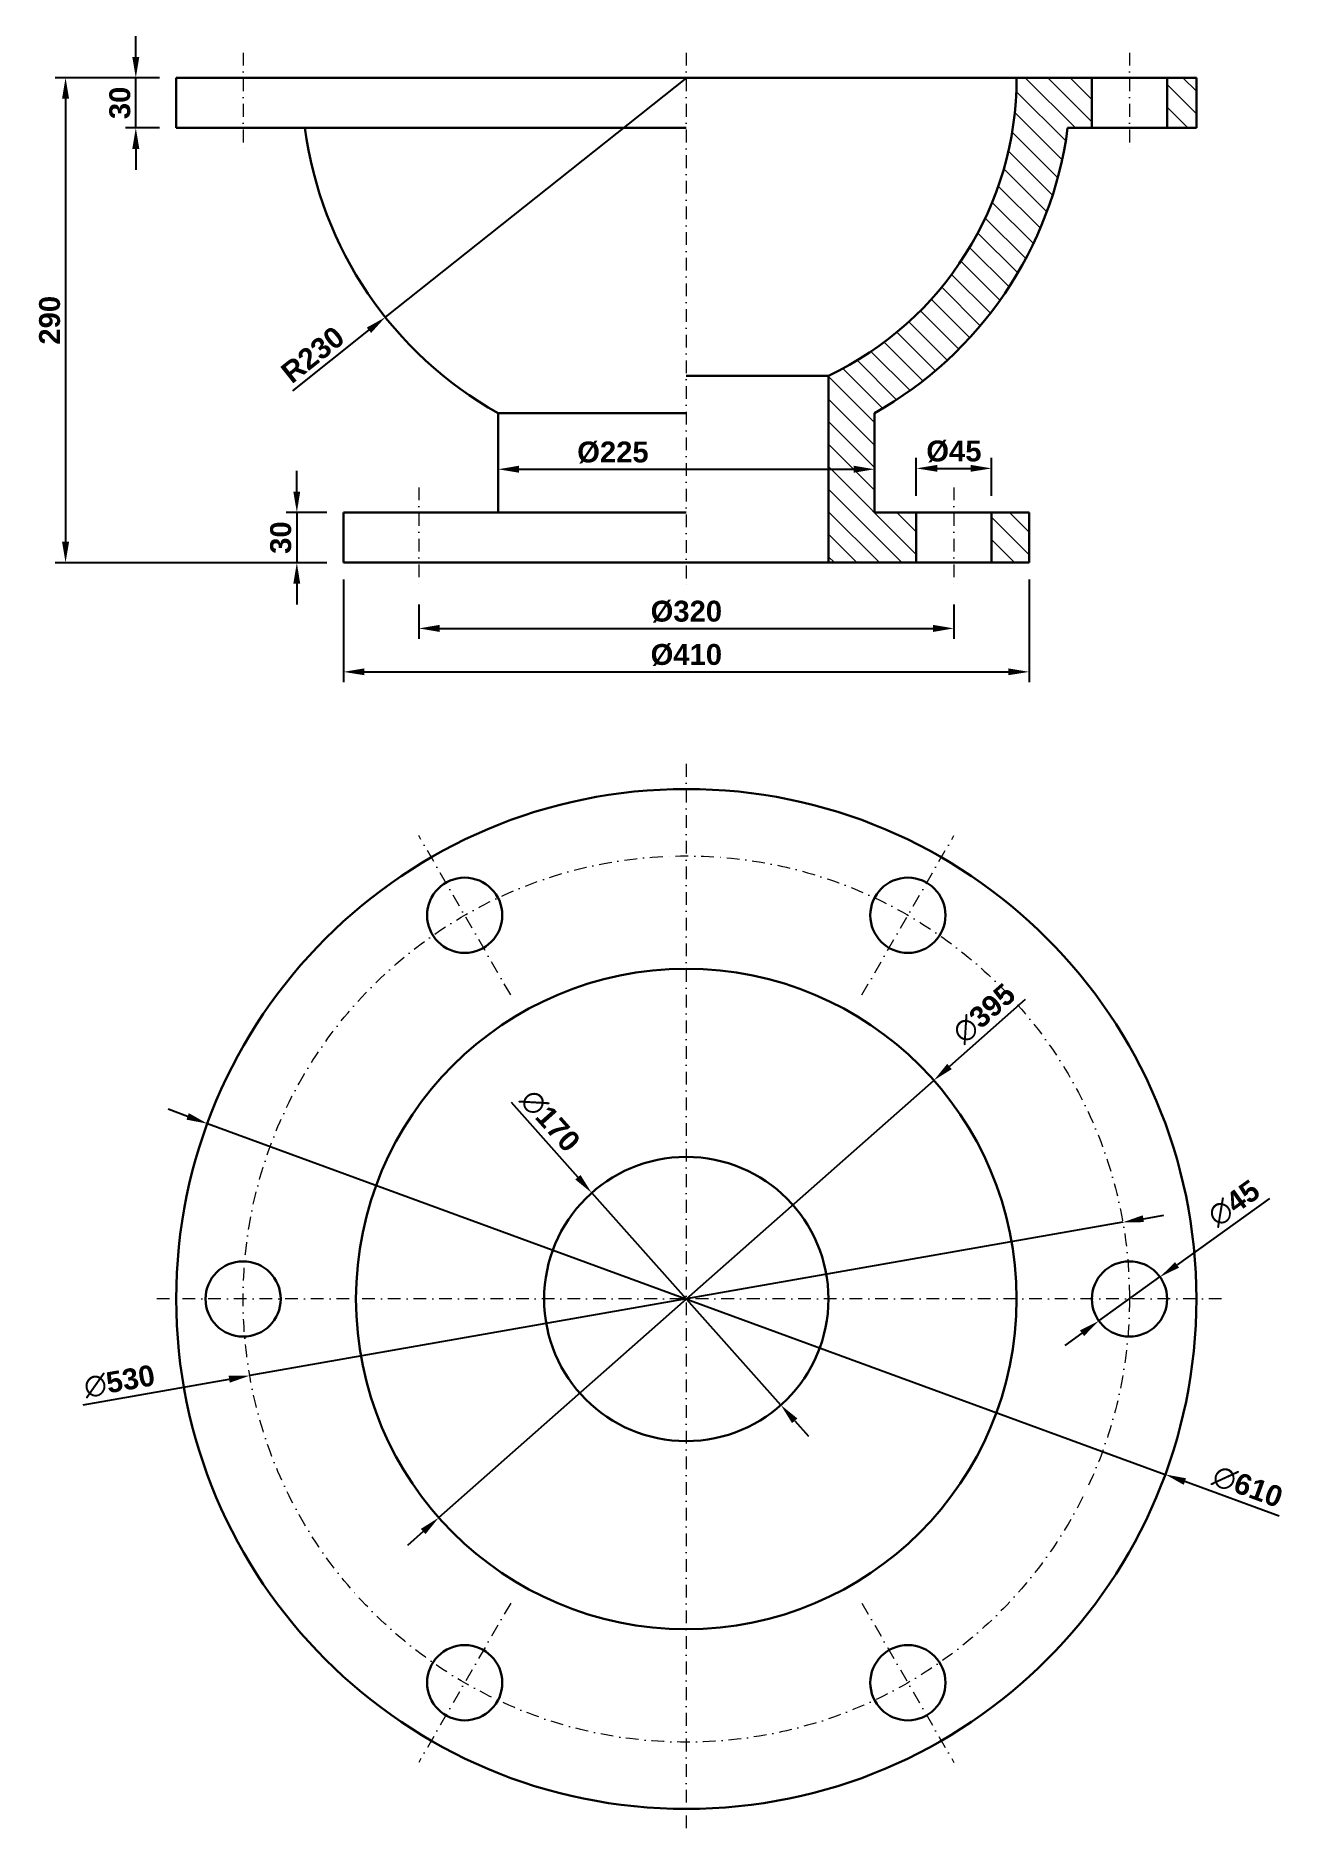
# Model space of a CAD drawing. Header units: millimetres. Extents: x 16502 to 17250, y -878 to 197.
import ezdxf

# ---------------------------------------------------------------- set-up
doc = ezdxf.new("R2010")
doc.units = ezdxf.units.MM
doc.header["$LTSCALE"] = 0.3
doc.linetypes.add('DASHDOTX2', pattern=[50.8, 25.4, -12.7, 0, -12.7])
for name, color, linetype, lineweight in [('Contorno', 5, 'Continuous', 30), ('Cotas', 7, 'Continuous', 9), ('Hachura', 252, 'Continuous', 15), ('Linha de Centro', 46, 'DASHDOTX2', 9)]:
    doc.layers.add(name, color=color, linetype=linetype, lineweight=lineweight)
doc.styles.add('Cotas', font='')
doc.styles.get('Cotas').set_extended_font_data('Arial', bold=True)
doc.dimstyles.new('Cotas', dxfattribs={"dimscale": 0, "dimtxt": 2.5, "dimasz": 2.5, "dimexe": 1.25, "dimexo": 2, "dimtad": 1, "dimtxsty": 'Cotas', "dimcen": 2.5, "dimclrt": 102, "dimadec": 0, "dimazin": 0, "dimtfac": 1, "dimtmove": 0, "dimatfit": 3, "dimfxl": 1, "dimarcsym": 0})

# ---------------------------------------------------------------- blocks, each defined once
blk = doc.blocks.new('*D4')
at = {"layer": 'Cotas', "color": 0, "lineweight": -2, "transparency": 16777216}
for p, q in [((16890.5, 172.3), (16710.5, 29.1)), ((16655.1, -15), (16700.7, 21.3))]:
    blk.add_line(p, q, dxfattribs=at)
at = {"layer": 'Cotas', "color": 0, "transparency": 16777216}
blk.add_solid([(16699.4, 22.9), (16702, 19.7), (16710.5, 29.1)], dxfattribs=at)
at = {"layer": 'Defpoints', "color": 0, "transparency": 16777216}
for p in [(16890.5, 172.3), (16710.5, 29.1)]:
    blk.add_point(p, dxfattribs=at)
at = {"layer": 'Cotas', "color": 102, "transparency": 16777216, "insert": (16667.1, 6.7), "char_height": 12.5, "attachment_point": 5, "rotation": 38.5224, "style": 'Cotas'}
blk.add_mtext('R230', dxfattribs=at)
blk = doc.blocks.new('*D5')
at = {"layer": 'Cotas', "color": 0, "lineweight": -2, "transparency": 16777216}
for p, q in [((16561.3, 184.8), (16561.3, 197.3)), ((16575.5, 172.3), (16555.1, 172.3)), ((16561.3, 142.3), (16561.3, 172.3)), ((16575.5, 142.3), (16555.1, 142.3)), ((16561.3, 129.8), (16561.3, 117.3))]:
    blk.add_line(p, q, dxfattribs=at)
at = {"layer": 'Cotas', "color": 0, "transparency": 16777216}
for points in [[(16559.2, 184.8), (16563.4, 184.8), (16561.3, 172.3)], [(16559.2, 129.8), (16563.4, 129.8), (16561.3, 142.3)]]:
    blk.add_solid(points, dxfattribs=at)
at = {"layer": 'Defpoints', "color": 0, "transparency": 16777216}
for p in [(16561.3, 172.3), (16585.5, 172.3), (16585.5, 142.3)]:
    blk.add_point(p, dxfattribs=at)
at = {"layer": 'Cotas', "color": 102, "transparency": 16777216, "insert": (16551.8, 157.3), "char_height": 12.5, "attachment_point": 5, "rotation": 90, "style": 'Cotas'}
blk.add_mtext('30', dxfattribs=at)
blk = doc.blocks.new('*D6')
at = {"layer": 'Cotas', "color": 0, "lineweight": -2, "transparency": 16777216}
for p, q in [((16575.5, 172.3), (16513.1, 172.3)), ((16519.3, 159.8), (16519.3, -105.2)), ((16675.5, -117.7), (16513.1, -117.7))]:
    blk.add_line(p, q, dxfattribs=at)
at = {"layer": 'Cotas', "color": 0, "transparency": 16777216}
for points in [[(16517.2, 159.8), (16521.4, 159.8), (16519.3, 172.3)], [(16517.2, -105.2), (16521.4, -105.2), (16519.3, -117.7)]]:
    blk.add_solid(points, dxfattribs=at)
at = {"layer": 'Defpoints', "color": 0, "transparency": 16777216}
for p in [(16585.5, 172.3), (16519.3, -117.7), (16685.5, -117.7)]:
    blk.add_point(p, dxfattribs=at)
at = {"layer": 'Cotas', "color": 102, "transparency": 16777216, "insert": (16509.8, 27.3), "char_height": 12.5, "attachment_point": 5, "rotation": 90, "style": 'Cotas'}
blk.add_mtext('290', dxfattribs=at)
blk = doc.blocks.new('*D7')
at = {"layer": 'Cotas', "color": 0, "lineweight": -2, "transparency": 16777216}
for p, q in [((16657.6, -75.2), (16657.6, -62.7)), ((16675.5, -87.7), (16651.3, -87.7)), ((16657.6, -87.7), (16657.6, -117.7)), ((16675.5, -117.7), (16651.3, -117.7)), ((16657.6, -130.2), (16657.6, -142.7))]:
    blk.add_line(p, q, dxfattribs=at)
at = {"layer": 'Cotas', "color": 0, "transparency": 16777216}
for points in [[(16655.5, -75.2), (16659.6, -75.2), (16657.6, -87.7)], [(16655.5, -130.2), (16659.6, -130.2), (16657.6, -117.7)]]:
    blk.add_solid(points, dxfattribs=at)
at = {"layer": 'Defpoints', "color": 0, "transparency": 16777216}
for p in [(16685.5, -87.7), (16657.6, -117.7), (16685.5, -117.7)]:
    blk.add_point(p, dxfattribs=at)
at = {"layer": 'Cotas', "color": 102, "transparency": 16777216, "insert": (16648, -102.7), "char_height": 12.5, "attachment_point": 5, "rotation": 90, "style": 'Cotas'}
blk.add_mtext('30', dxfattribs=at)
blk = doc.blocks.new('*D8')
at = {"layer": 'Cotas', "color": 0, "lineweight": -2, "transparency": 16777216}
for p, q in [((16790.5, -61.8), (16990.5, -61.8)), ((16778, -68), (16778, -68.1)), ((17003, -68), (17003, -68.1))]:
    blk.add_line(p, q, dxfattribs=at)
at = {"layer": 'Cotas', "color": 0, "transparency": 16777216}
for points in [[(16790.5, -59.7), (16790.5, -63.9), (16778, -61.8)], [(16990.5, -59.7), (16990.5, -63.9), (17003, -61.8)]]:
    blk.add_solid(points, dxfattribs=at)
at = {"layer": 'Defpoints', "color": 0, "transparency": 16777216}
for p in [(16778, -58), (17003, -58), (17003, -61.8)]:
    blk.add_point(p, dxfattribs=at)
at = {"layer": 'Cotas', "color": 102, "transparency": 16777216, "insert": (16846.6, -51.8), "char_height": 12.5, "attachment_point": 5, "style": 'Cotas'}
blk.add_mtext('%%C225', dxfattribs=at)
blk = doc.blocks.new('*D9')
at = {"layer": 'Cotas', "color": 0, "lineweight": -2, "transparency": 16777216}
for p, q in [((16730.5, -142.7), (16730.5, -163.3)), ((17050.5, -142.7), (17050.5, -163.3)), ((16743, -157), (17038, -157))]:
    blk.add_line(p, q, dxfattribs=at)
at = {"layer": 'Cotas', "color": 0, "transparency": 16777216}
for points in [[(16743, -154.9), (16743, -159.1), (16730.5, -157)], [(17038, -154.9), (17038, -159.1), (17050.5, -157)]]:
    blk.add_solid(points, dxfattribs=at)
at = {"layer": 'Defpoints', "color": 0, "transparency": 16777216}
for p in [(16730.5, -132.7), (17050.5, -132.7), (17050.5, -157)]:
    blk.add_point(p, dxfattribs=at)
at = {"layer": 'Cotas', "color": 102, "transparency": 16777216, "insert": (16890.5, -147), "char_height": 12.5, "attachment_point": 5, "style": 'Cotas'}
blk.add_mtext('%%C320', dxfattribs=at)
blk = doc.blocks.new('*D10')
at = {"layer": 'Cotas', "color": 0, "lineweight": -2, "transparency": 16777216}
for p, q in [((16685.5, -127.7), (16685.5, -189.2)), ((17095.5, -127.7), (17095.5, -189.2)), ((16698, -183), (17083, -183))]:
    blk.add_line(p, q, dxfattribs=at)
at = {"layer": 'Cotas', "color": 0, "transparency": 16777216}
for points in [[(16698, -180.9), (16698, -185), (16685.5, -183)], [(17083, -180.9), (17083, -185), (17095.5, -183)]]:
    blk.add_solid(points, dxfattribs=at)
at = {"layer": 'Defpoints', "color": 0, "transparency": 16777216}
for p in [(16685.5, -117.7), (17095.5, -117.7), (17095.5, -183)]:
    blk.add_point(p, dxfattribs=at)
at = {"layer": 'Cotas', "color": 102, "transparency": 16777216, "insert": (16890.5, -172.9), "char_height": 12.5, "attachment_point": 5, "style": 'Cotas'}
blk.add_mtext('%%C410', dxfattribs=at)
blk = doc.blocks.new('*D11')
at = {"layer": 'Cotas', "color": 0, "lineweight": -2, "transparency": 16777216}
for p, q in [((17028, -77.7), (17028, -55)), ((17040.5, -61.3), (17060.5, -61.3)), ((17073, -77.7), (17073, -55))]:
    blk.add_line(p, q, dxfattribs=at)
at = {"layer": 'Cotas', "color": 0, "transparency": 16777216}
for points in [[(17040.5, -59.2), (17040.5, -63.3), (17028, -61.3)], [(17060.5, -59.2), (17060.5, -63.3), (17073, -61.3)]]:
    blk.add_solid(points, dxfattribs=at)
at = {"layer": 'Defpoints', "color": 0, "transparency": 16777216}
for p in [(17073, -61.3), (17028, -87.7), (17073, -87.7)]:
    blk.add_point(p, dxfattribs=at)
at = {"layer": 'Cotas', "color": 102, "transparency": 16777216, "insert": (17050.5, -51.2), "char_height": 12.5, "attachment_point": 5, "style": 'Cotas'}
blk.add_mtext('%%C45', dxfattribs=at)
blk = doc.blocks.new('*D12')
at = {"layer": 'Cotas', "color": 0, "lineweight": -2, "transparency": 16777216}
for p, q in [((16785.7, -440.4), (16825.6, -485.2)), ((16947, -621.5), (16833.9, -494.6)), ((16955.3, -630.9), (16963.6, -640.2))]:
    blk.add_line(p, q, dxfattribs=at)
at = {"layer": 'Cotas', "color": 0, "transparency": 16777216}
for points in [[(16827.2, -483.9), (16824.1, -486.6), (16833.9, -494.6)], [(16956.9, -629.5), (16953.7, -632.3), (16947, -621.5)]]:
    blk.add_solid(points, dxfattribs=at)
at = {"layer": 'Defpoints', "color": 0, "transparency": 16777216}
for p in [(16833.9, -494.6), (16947, -621.5)]:
    blk.add_point(p, dxfattribs=at)
at = {"layer": 'Cotas', "color": 102, "transparency": 16777216, "insert": (16809, -451.5), "char_height": 12.5, "attachment_point": 5, "rotation": 311.6814, "style": 'Cotas'}
blk.add_mtext('∅170', dxfattribs=at)
blk = doc.blocks.new('*D13')
at = {"layer": 'Cotas', "color": 0, "lineweight": -2, "transparency": 16777216}
for p, q in [((17093.1, -379), (17047.8, -419)), ((16742.5, -688.8), (17038.5, -427.3)), ((16733.1, -697.1), (16723.7, -705.4))]:
    blk.add_line(p, q, dxfattribs=at)
at = {"layer": 'Cotas', "color": 0, "transparency": 16777216}
for points in [[(17046.5, -417.4), (17049.2, -420.6), (17038.5, -427.3)], [(16731.7, -695.6), (16734.5, -698.7), (16742.5, -688.8)]]:
    blk.add_solid(points, dxfattribs=at)
at = {"layer": 'Defpoints', "color": 0, "transparency": 16777216}
for p in [(17038.5, -427.3), (16742.5, -688.8)]:
    blk.add_point(p, dxfattribs=at)
at = {"layer": 'Cotas', "color": 102, "transparency": 16777216, "insert": (17068.5, -387.4), "char_height": 12.5, "attachment_point": 5, "rotation": 41.4654, "style": 'Cotas'}
blk.add_mtext('∅395', dxfattribs=at)
blk = doc.blocks.new('*D14')
at = {"layer": 'Cotas', "color": 0, "lineweight": -2, "transparency": 16777216}
for p, q in [((17239.2, -497.9), (17183.9, -537.7)), ((17137.2, -571.2), (17173.7, -544.9)), ((17127, -578.5), (17116.9, -585.8))]:
    blk.add_line(p, q, dxfattribs=at)
at = {"layer": 'Cotas', "color": 0, "transparency": 16777216}
for points in [[(17182.7, -536), (17185.1, -539.3), (17173.7, -544.9)], [(17125.8, -576.8), (17128.3, -580.2), (17137.2, -571.2)]]:
    blk.add_solid(points, dxfattribs=at)
at = {"layer": 'Defpoints', "color": 0, "transparency": 16777216}
for p in [(17173.7, -544.9), (17137.2, -571.2)]:
    blk.add_point(p, dxfattribs=at)
at = {"layer": 'Cotas', "color": 102, "transparency": 16777216, "insert": (17217.9, -500.9), "char_height": 12.5, "attachment_point": 5, "rotation": 35.679, "style": 'Cotas'}
blk.add_mtext('∅45', dxfattribs=at)
blk = doc.blocks.new('*D15')
at = {"layer": 'Cotas', "color": 0, "lineweight": -2, "transparency": 16777216}
for p, q in [((16592.3, -448.9), (16580.6, -444.6)), ((16604.1, -453.2), (17176.9, -663)), ((17245, -687.9), (17188.6, -667.3))]:
    blk.add_line(p, q, dxfattribs=at)
at = {"layer": 'Cotas', "color": 0, "transparency": 16777216}
for points in [[(16593, -446.9), (16591.6, -450.8), (16604.1, -453.2)], [(17189.3, -665.3), (17187.9, -669.2), (17176.9, -663)]]:
    blk.add_solid(points, dxfattribs=at)
at = {"layer": 'Defpoints', "color": 0, "transparency": 16777216}
for p in [(16604.1, -453.2), (17176.9, -663)]:
    blk.add_point(p, dxfattribs=at)
at = {"layer": 'Cotas', "color": 102, "transparency": 16777216, "insert": (17226.1, -670.3), "char_height": 12.5, "attachment_point": 5, "rotation": 339.8858, "style": 'Cotas'}
blk.add_mtext('∅610', dxfattribs=at)
blk = doc.blocks.new('*D16')
at = {"layer": 'Cotas', "color": 0, "lineweight": -2, "transparency": 16777216}
for p, q in [((17151.5, -512.2), (16629.5, -603.9)), ((17163.8, -510.1), (17176.1, -507.9)), ((16529.8, -621.4), (16617.1, -606.1))]:
    blk.add_line(p, q, dxfattribs=at)
at = {"layer": 'Cotas', "color": 0, "transparency": 16777216}
for points in [[(17163.4, -508), (17164.1, -512.1), (17151.5, -512.2)], [(16616.8, -604), (16617.5, -608.1), (16629.5, -603.9)]]:
    blk.add_solid(points, dxfattribs=at)
at = {"layer": 'Defpoints', "color": 0, "transparency": 16777216}
for p in [(17151.5, -512.2), (16629.5, -603.9)]:
    blk.add_point(p, dxfattribs=at)
at = {"layer": 'Cotas', "color": 102, "transparency": 16777216, "insert": (16551.5, -607.4), "char_height": 12.5, "attachment_point": 5, "rotation": 9.9579, "style": 'Cotas'}
blk.add_mtext('∅530', dxfattribs=at)

msp = doc.modelspace()

# ---------------------------------------------------------------- hatches: boundary and pattern name
at = {"layer": 'Hachura'}
h = msp.add_hatch(dxfattribs=at)
h.set_pattern_fill('ANSI31', color=256, scale=3, angle=90)
h.set_pattern_definition([(135, (7401.359, -804.477), (-6.735192, -6.735192), [])])
h.paths.add_polyline_path([(17132.968, 172.334), (17087.968, 172.334, -0.28914733), (16975.468, -5.939), (16975.468, -117.666), (17027.968, -117.666), (17027.968, -87.666), (17002.968, -87.666), (17002.968, -28.274, 0.2364906), (17118.503, 142.334), (17132.968, 142.334)])
h.paths.add_polyline_path([(17195.468, 172.334), (17177.968, 172.334), (17177.968, 142.334), (17195.468, 142.334)])
h.paths.add_polyline_path([(17095.468, -87.666), (17072.968, -87.666), (17072.968, -117.666), (17095.468, -117.666)], flags=17)

# ---------------------------------------------------------------- linework, layer by layer
at = {"layer": 'Contorno'}
for p, q in [((16890.468, 172.334), (16585.468, 172.334)), ((16585.468, 172.334), (16585.468, 142.334)), ((16890.468, 172.334), (17195.468, 172.334)), ((17132.968, 172.334), (17132.968, 142.334)), ((17177.968, 172.334), (17177.968, 142.334)), ((17195.468, 172.334), (17195.468, 142.334)), ((16890.468, 142.334), (16585.468, 142.334)), ((17118.503, 142.334), (17195.468, 142.334)), ((16975.468, -5.939), (16890.468, -5.939)), ((16975.468, -5.939), (16975.468, -117.666)), ((16777.968, -28.274), (16777.968, -87.666)), ((16777.968, -28.274), (16890.468, -28.274)), ((17002.968, -28.274), (17002.968, -87.666)), ((16890.468, -87.666), (16685.468, -87.666)), ((16685.468, -87.666), (16685.468, -117.666)), ((17002.968, -87.666), (17095.468, -87.666)), ((17027.968, -87.666), (17027.968, -117.666)), ((17072.968, -87.666), (17072.968, -117.666)), ((17095.468, -87.666), (17095.468, -117.666)), ((16890.468, -117.666), (16685.468, -117.666)), ((16890.468, -117.666), (17095.468, -117.666))]:
    msp.add_line(p, q, dxfattribs=at)
for centre, radius in [((16890.468, -558.065), 305), ((16757.968, -328.568), 22.5), ((17022.968, -328.568), 22.5), ((16890.468, -558.065), 197.5), ((16890.468, -558.065), 85), ((16625.468, -558.065), 22.5), ((17155.468, -558.065), 22.5), ((16757.968, -787.562), 22.5), ((17022.968, -787.562), 22.5)]:
    msp.add_circle(centre, radius, dxfattribs=at)
for radius, start, end in [(197.5, 295.491662, 0), (230, 187.494717, 240.716556), (230, 299.283444, 352.505283)]:
    msp.add_arc((16890.468, 172.334), radius, start, end, dxfattribs=at)
at = {"layer": 'Linha de Centro'}
for p, q in [((16625.468, 187.334), (16625.468, 127.334)), ((16890.468, 187.334), (16890.468, -132.666)), ((17155.468, 187.334), (17155.468, 127.334)), ((16730.468, -72.666), (16730.468, -132.666)), ((17050.468, -72.666), (17050.468, -132.666)), ((16890.468, -238.065), (16890.468, -878.065)), ((16785.468, -376.2), (16730.468, -280.937)), ((16995.468, -376.2), (17050.468, -280.937)), ((17210.468, -558.065), (16570.468, -558.065)), ((16785.468, -739.931), (16730.468, -835.193)), ((16995.468, -739.931), (17050.468, -835.193))]:
    msp.add_line(p, q, dxfattribs=at)
msp.add_circle((16890.468, -558.065), 265, dxfattribs=at)

# ---------------------------------------------------------------- dimensions: what is measured, and where the dimension line sits
at = {"layer": 'Cotas'}
for base, p1, p2, picture, middle in [((16561.314, 172.334), (16585.468, 142.334), (16585.468, 172.334), '*D5', (16551.806, 157.334)), ((16519.32, -117.666), (16585.468, 172.334), (16685.468, -117.666), '*D6', (16509.808, 27.334)), ((16657.554, -117.666), (16685.468, -87.666), (16685.468, -117.666), '*D7', (16648.047, -102.666))]:
    dim = msp.add_linear_dim(base=base, p1=p1, p2=p2, angle=90, dimstyle='Cotas', override={"dimscale": 5}, dxfattribs=at)
    dim.commit()
    dim.dimension.update_dxf_attribs({"geometry": picture, "text_midpoint": middle})
dim = msp.add_radius_dim(center=(16890.468, 172.334), mpoint=(16710.524, 29.086), dimstyle='Cotas', override={"dimscale": 5}, dxfattribs=at)
dim.commit()
dim.dimension.update_dxf_attribs({"geometry": '*D4', "text_midpoint": (16667.105, 6.673)})
dim = msp.add_linear_dim(base=(17002.968, -61.802), p1=(16777.968, -57.97), p2=(17002.968, -57.97), text='%%C<>', dimstyle='Cotas', override={"dimscale": 5}, dxfattribs=at)
dim.commit()
dim.dimension.update_dxf_attribs({"geometry": '*D8', "text_midpoint": (16846.595, -61.802), "dimtype": 160})
for base, p1, p2, picture, middle in [((17072.968, -61.264), (17027.968, -87.666), (17072.968, -87.666), '*D11', (17050.468, -51.241)), ((17095.468, -182.953), (16685.468, -117.666), (17095.468, -117.666), '*D10', (16890.468, -172.93)), ((17050.468, -157.024), (16730.468, -132.666), (17050.468, -132.666), '*D9', (16890.468, -147.001))]:
    dim = msp.add_linear_dim(base=base, p1=p1, p2=p2, text='%%C<>', dimstyle='Cotas', override={"dimscale": 5}, dxfattribs=at)
    dim.commit()
    dim.dimension.update_dxf_attribs({"geometry": picture, "text_midpoint": middle})
for p1, p2, picture, middle in [((16742.47, -688.843), (17038.465, -427.287), '*D13', (17068.51, -387.362)), ((16946.992, -621.548), (16833.944, -494.583), '*D12', (16808.988, -451.482)), ((16604.07, -453.178), (17176.866, -662.952), '*D15', (17226.122, -670.317))]:
    dim = msp.add_diameter_dim_2p(p1=p1, p2=p2, dimstyle='Cotas', override={"dimscale": 5}, dxfattribs=at)
    dim.commit()
    dim.dimension.update_dxf_attribs({"geometry": picture, "text_midpoint": middle})
for p1, p2, picture, middle in [((17137.191, -571.188), (17173.744, -544.942), '*D14', (17223.723, -509.057)), ((17151.476, -512.24), (16629.46, -603.89), '*D16', (16553.265, -617.268))]:
    dim = msp.add_diameter_dim_2p(p1=p1, p2=p2, dimstyle='Cotas', override={"dimscale": 5}, dxfattribs=at)
    dim.commit()
    dim.dimension.update_dxf_attribs({"geometry": picture, "text_midpoint": middle, "dimtype": 163})

doc.saveas('drawing.dxf')
